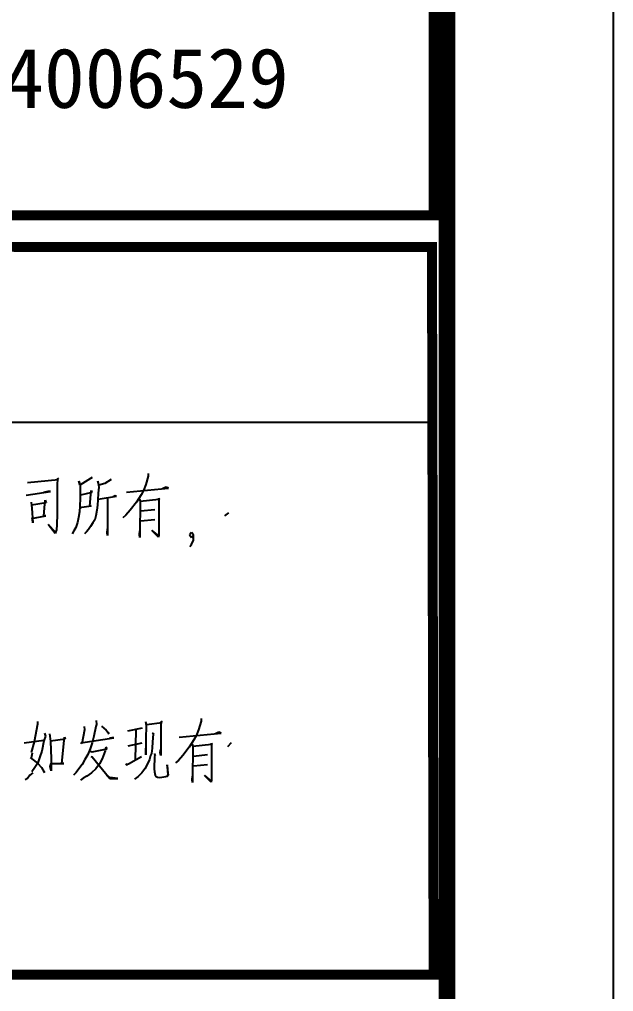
# Model space of a CAD drawing. Extents: x 12152 to 491505, y 111028 to 412681.
# Drawn here: x 83281 to 86846, y 353996 to 359829 of the extents above; entities that cross this region are included whole.
import ezdxf

# ---------------------------------------------------------------- set-up
doc = ezdxf.new("R2010")
doc.units = 0
doc.header["$LTSCALE"] = 1000
doc.header["$MEASUREMENT"] = 0
doc.layers.add('PUB_TITLE', color=4, linetype='Continuous')
doc.layers.add('TEL_TITLE', color=7, linetype='Continuous')
doc.styles.add('STYLE4', font='', dxfattribs={"width": 0.8})
doc.styles.get('STYLE4').set_extended_font_data('SimSun')

msp = doc.modelspace()

# ---------------------------------------------------------------- linework, layer by layer
at = {"color": 7}
msp.add_line((85845.9, 330534.9), (85845.9, 359655.2), dxfattribs=at)
at = {"layer": 'PUB_TITLE'}
for p, q in [((77366.5, 357412.1), (85766.5, 357412.1)), ((83328.4, 357050.2), (83514.6, 357068.3)), ((83509.8, 357077.4), (83507.4, 357032.1)), ((83514.6, 357068.3), (83509.8, 357077.4)), ((83708.1, 357074.4), (83642.8, 357035.1)), ((83717.8, 357080.4), (83708.1, 357074.4)), ((83831.5, 357068.3), (83792.8, 357044.1)), ((84054, 357089.5), (84039.5, 357038.1)), ((84054, 357104.6), (84054, 357089.5)), ((83507.4, 357032.1), (83507.4, 356862.7)), ((83638, 357059.3), (83645.2, 357035.1)), ((83642.8, 357035.1), (83638, 357059.3)), ((83645.2, 357035.1), (83645.2, 356956.5)), ((83751.7, 357059.3), (83756.5, 357023)), ((83756.5, 357035.1), (83751.7, 357059.3)), ((83756.5, 357023), (83754.1, 356986.7)), ((83792.8, 357044.1), (83756.5, 357035.1)), ((83923.4, 356992.7), (84175, 357016.9)), ((84039.5, 357038.1), (84025, 357001.8)), ((84160.5, 357023), (84141.1, 357013.9)), ((84175, 357016.9), (84160.5, 357023)), ((83321.1, 356974.6), (83466.2, 356995.8)), ((83451.7, 356995.8), (83425.1, 356989.7)), ((83466.2, 356995.8), (83451.7, 356995.8)), ((83645.2, 356956.5), (83642.8, 356908.1)), ((83715.4, 356989.7), (83647.7, 356974.6)), ((83703.3, 356908.1), (83710.6, 357001.8)), ((83710.6, 357001.8), (83715.4, 356989.7)), ((83751.7, 356947.4), (83749.3, 356914.1)), ((83754.1, 356986.7), (83751.7, 356947.4)), ((83754.1, 356950.4), (83862.9, 356968.6)), ((83809.7, 356956.5), (83809.7, 356732.7)), ((83855.7, 356971.6), (83843.6, 356965.5)), ((83862.9, 356968.6), (83855.7, 356971.6)), ((84010.5, 356977.6), (83983.9, 356932.3)), ((84000.8, 356950.4), (84005.7, 356938.3)), ((84005.7, 356938.3), (84116.9, 356950.4)), ((84025, 357001.8), (84010.5, 356977.6)), ((84116.9, 356956.5), (84121.8, 356950.4)), ((84116.9, 356950.4), (84116.9, 356956.5)), ((84121.8, 356950.4), (84116.9, 356947.4)), ((84116.9, 356947.4), (84116.9, 356735.7)), ((83351.1, 356933.4), (83355.9, 356897.1)), ((83442.1, 356929.2), (83352.6, 356914.1)), ((83355.9, 356897.1), (83360.7, 356809.4)), ((83427.5, 356850.6), (83434.8, 356944.4)), ((83434.8, 356944.4), (83442.1, 356929.2)), ((83642.8, 356908.1), (83640.4, 356874.8)), ((83650.1, 356899), (83654.9, 356902)), ((83654.9, 356902), (83710.6, 356911.1)), ((83710.6, 356911.1), (83703.3, 356908.1)), ((83749.3, 356914.1), (83744.4, 356883.9)), ((83983.9, 356932.3), (83945.2, 356883.9)), ((84005.7, 356938.3), (84003.2, 356738.8)), ((84092.7, 356886.9), (84008.1, 356877.8)), ((83352.6, 356835.5), (83439.6, 356850.6)), ((83360.7, 356809.4), (83358.3, 356830.6)), ((83439.6, 356850.6), (83427.5, 356850.6)), ((83507.4, 356862.7), (83504.9, 356796.2)), ((83635.6, 356841.6), (83628.3, 356811.3)), ((83640.4, 356874.8), (83635.6, 356841.6)), ((83739.6, 356850.6), (83732.3, 356826.4)), ((83744.4, 356883.9), (83739.6, 356850.6)), ((83918.6, 356853.7), (83901.6, 356838.5)), ((83945.2, 356883.9), (83918.6, 356853.7)), ((84008.1, 356820.4), (84092.7, 356829.5)), ((84535.4, 356868.8), (84511.2, 356850.6)), ((83454.1, 356799.2), (83495.3, 356753.9)), ((83495.3, 356744.8), (83454.1, 356799.2)), ((83504.9, 356796.2), (83502.5, 356766)), ((83618.6, 356781.1), (83606.5, 356759.9)), ((83628.3, 356811.3), (83618.6, 356781.1)), ((83708.1, 356787.1), (83696, 356769)), ((83720.2, 356808.3), (83708.1, 356787.1)), ((83732.3, 356826.4), (83720.2, 356808.3)), ((83807.3, 356747.8), (83809.7, 356772)), ((83497.7, 356750.9), (83495.3, 356744.8)), ((83502.5, 356766), (83497.7, 356750.9)), ((83606.5, 356759.9), (83596.9, 356741.8)), ((83683.9, 356753.9), (83671.8, 356741.8)), ((83696, 356769), (83683.9, 356753.9)), ((83809.7, 356732.7), (83807.3, 356747.8)), ((84000.8, 356738.8), (84003.2, 356759.9)), ((84003.2, 356720.6), (84000.8, 356738.8)), ((84003.2, 356738.8), (84003.2, 356720.6)), ((84075.8, 356762.9), (84114.5, 356729.7)), ((84114.5, 356723.6), (84075.8, 356762.9)), ((84116.9, 356735.7), (84114.5, 356723.6)), ((84312.9, 356750.9), (84300.8, 356735.7)), ((84300.8, 356735.7), (84312.9, 356720.6)), ((84325, 356735.7), (84312.9, 356750.9)), ((84312.9, 356720.6), (84325, 356735.7)), ((84325, 356705.5), (84325, 356735.7)), ((84303.2, 356666.2), (84312.9, 356678.3)), ((84312.9, 356678.3), (84325, 356705.5)), ((83388.3, 355615.9), (83388.3, 355600.8)), ((83741.4, 355621.9), (83743.9, 355597.7)), ((84036.5, 355615.9), (84041.4, 355594.7)), ((84043.8, 355597.7), (84138.1, 355609.8)), ((84130.9, 355618.9), (84128.5, 355603.8)), ((84128.5, 355603.8), (84128.5, 355452.6)), ((84138.1, 355609.8), (84130.9, 355618.9)), ((84370.3, 355618.9), (84355.8, 355567.5)), ((84370.3, 355634), (84370.3, 355618.9)), ((83388.3, 355600.8), (83368.9, 355494.9)), ((83431.8, 355546.3), (83436.7, 355528.2)), ((83671.3, 355567.5), (83654.4, 355482.8)), ((83668.9, 355585.6), (83671.3, 355567.5)), ((83739, 355585.6), (83726.9, 355528.2)), ((83743.9, 355597.7), (83739, 355585.6)), ((83772.9, 355588.7), (83801.9, 355564.5)), ((83801.9, 355564.5), (83811.6, 355552.4)), ((83811.6, 355552.4), (83816.4, 355543.3)), ((84017.2, 355576.6), (83930.1, 355558.4)), ((83978.5, 355564.5), (83976.1, 355386.1)), ((84041.4, 355594.7), (84039, 355510.1)), ((84077.7, 355549.4), (84087.3, 355540.3)), ((84239.7, 355522.1), (84491.3, 355546.3)), ((84355.8, 355567.5), (84341.3, 355531.2)), ((84476.8, 355552.4), (84457.4, 355543.3)), ((84491.3, 355546.3), (84476.8, 355552.4)), ((83308.4, 355488.9), (83427, 355504)), ((83368.9, 355494.9), (83352, 355431.4)), ((83427, 355501), (83414.9, 355437.5)), ((83436.7, 355528.2), (83427, 355501)), ((83460.8, 355543.3), (83468.1, 355498)), ((83555.2, 355510.1), (83468.1, 355498)), ((83468.1, 355498), (83470.5, 355392.1)), ((83535.8, 355364.9), (83550.3, 355522.1)), ((83550.3, 355522.1), (83555.2, 355510.1)), ((83649.5, 355488.9), (83847.9, 355519.1)), ((83654.4, 355482.8), (83649.5, 355488.9)), ((83717.2, 355488.9), (83705.1, 355452.6)), ((83726.9, 355528.2), (83717.2, 355488.9)), ((83835.8, 355519.1), (83821.3, 355516.1)), ((83847.9, 355519.1), (83835.8, 355519.1)), ((83932.5, 355470.7), (84017.2, 355488.9)), ((84039, 355510.1), (84039, 355416.3)), ((84080.1, 355494.9), (84077.7, 355455.6)), ((84082.5, 355540.3), (84080.1, 355494.9)), ((84087.3, 355540.3), (84082.5, 355540.3)), ((84326.8, 355507), (84300.2, 355461.7)), ((84341.3, 355531.2), (84326.8, 355507)), ((84551.8, 355488.9), (84530, 355464.7)), ((83414.9, 355437.5), (83402.8, 355404.2)), ((83705.1, 355452.6), (83690.6, 355419.3)), ((83705.1, 355437.5), (83717.2, 355434.5)), ((83717.2, 355434.5), (83806.7, 355452.6)), ((83794.6, 355440.5), (83777.7, 355392.1)), ((83799.5, 355461.7), (83794.6, 355440.5)), ((83806.7, 355452.6), (83799.5, 355461.7)), ((84039, 355431.4), (84039, 355455.6)), ((84039, 355416.3), (84039, 355431.4)), ((84077.7, 355455.6), (84072.8, 355425.4)), ((84126, 355431.4), (84128.5, 355449.6)), ((84128.5, 355413.3), (84126, 355431.4)), ((84128.5, 355452.6), (84128.5, 355413.3)), ((84300.2, 355461.7), (84261.5, 355413.3)), ((84317.1, 355479.8), (84322, 355467.7)), ((84322, 355467.7), (84319.5, 355268.2)), ((84322, 355467.7), (84433.2, 355479.8)), ((84433.2, 355485.9), (84438.1, 355479.8)), ((84433.2, 355479.8), (84433.2, 355485.9)), ((84438.1, 355479.8), (84433.2, 355476.8)), ((84433.2, 355476.8), (84433.2, 355265.1)), ((83344.7, 355401.2), (83364.1, 355386.1)), ((83357.8, 355426.5), (83350.5, 355396.3)), ((83364.1, 355386.1), (83390.7, 355364.9)), ((83393.1, 355374), (83388.3, 355364.9)), ((83402.8, 355404.2), (83393.1, 355374)), ((83470.5, 355392.1), (83470.5, 355319.6)), ((83673.7, 355389.1), (83656.8, 355358.9)), ((83690.6, 355419.3), (83673.7, 355389.1)), ((83710, 355407.3), (83717.2, 355404.2)), ((83717.2, 355404.2), (83823.7, 355274.2)), ((83777.7, 355392.1), (83760.8, 355361.9)), ((83934.9, 355361.9), (84012.3, 355407.3)), ((84060.7, 355389.1), (84048.6, 355361.9)), ((84068, 355413.3), (84060.7, 355389.1)), ((84072.8, 355425.4), (84068, 355413.3)), ((84089.8, 355425.4), (84094.6, 355413.3)), ((84092.2, 355407.3), (84089.8, 355331.7)), ((84094.6, 355413.3), (84092.2, 355407.3)), ((84234.9, 355383.1), (84218, 355367.9)), ((84261.5, 355413.3), (84234.9, 355383.1)), ((84409, 355416.3), (84324.4, 355407.3)), ((83373.8, 355340.7), (83354.4, 355313.5)), ((83388.3, 355364.9), (83373.8, 355340.7)), ((83390.7, 355364.9), (83412.5, 355340.7)), ((83412.5, 355340.7), (83422.1, 355325.6)), ((83422.1, 355325.6), (83431.8, 355310.5)), ((83465.7, 355346.8), (83470.5, 355364.9)), ((83470.5, 355319.6), (83465.7, 355346.8)), ((83470.5, 355364.9), (83547.9, 355364.9)), ((83547.9, 355364.9), (83535.8, 355364.9)), ((83637.4, 355331.7), (83620.5, 355310.5)), ((83656.8, 355358.9), (83637.4, 355331.7)), ((83739, 355331.7), (83712.4, 355307.5)), ((83760.8, 355361.9), (83739, 355331.7)), ((83918, 355361.9), (83927.7, 355355.8)), ((83927.7, 355355.8), (83934.9, 355361.9)), ((84034.1, 355331.7), (84014.8, 355307.5)), ((84048.6, 355361.9), (84034.1, 355331.7)), ((84089.8, 355331.7), (84092.2, 355313.5)), ((84092.2, 355313.5), (84094.6, 355295.4)), ((84167.2, 355355.8), (84172, 355295.4)), ((84174.4, 355295.4), (84167.2, 355355.8)), ((84324.4, 355349.8), (84409, 355358.9)), ((83328.7, 355275.3), (83314.2, 355266.2)), ((83343.2, 355293.5), (83328.7, 355275.3)), ((83360.2, 355308.6), (83343.2, 355293.5)), ((83620.5, 355310.5), (83606, 355295.4)), ((83664, 355277.2), (83647.1, 355265.1)), ((83685.8, 355289.3), (83664, 355277.2)), ((83712.4, 355307.5), (83685.8, 355289.3)), ((83823.7, 355280.3), (83804.3, 355295.4)), ((83872.1, 355274.2), (83823.7, 355280.3)), ((83823.7, 355274.2), (83872.1, 355274.2)), ((83993, 355286.3), (83971.2, 355271.2)), ((84014.8, 355307.5), (83993, 355286.3)), ((84094.6, 355295.4), (84101.8, 355286.3)), ((84101.8, 355286.3), (84109.1, 355283.3)), ((84109.1, 355283.3), (84123.6, 355280.3)), ((84123.6, 355280.3), (84159.9, 355286.3)), ((84159.9, 355286.3), (84169.6, 355289.3)), ((84172, 355295.4), (84167.2, 355289.3)), ((84169.6, 355289.3), (84174.4, 355295.4)), ((84317.1, 355268.2), (84319.5, 355289.3)), ((84319.5, 355250), (84317.1, 355268.2)), ((84319.5, 355268.2), (84319.5, 355250)), ((84392.1, 355292.4), (84430.8, 355259.1)), ((84430.8, 355253), (84392.1, 355292.4)), ((84433.2, 355265.1), (84430.8, 355253))]:
    msp.add_line(p, q, dxfattribs=at)
at = {"layer": 'PUB_TITLE', "const_width": 60}
for points in [[(77366.5, 358653.4), (85766.5, 358653.4), (85766.5, 365352.4), (77366.5, 365352.4)], [(85766.5, 354097.9), (85756.2, 358464.2), (77373.1, 358466.4), (77366.5, 354097.9)]]:
    msp.add_lwpolyline(points, close=True, dxfattribs=at)
at = {"layer": 'TEL_TITLE'}
msp.add_lwpolyline([(12545.9, 329534.9), (86845.9, 329534.9), (86845.9, 371534.9), (12545.9, 371534.9)], close=True, dxfattribs=at)
at = {"layer": 'TEL_TITLE', "const_width": 100}
msp.add_lwpolyline([(15045.9, 330534.9), (85845.9, 330534.9), (85845.9, 370534.9), (15045.9, 370534.9)], close=True, dxfattribs=at)

# ---------------------------------------------------------------- texts
at = {"layer": 'PUB_TITLE', "style": 'STYLE4', "width": 1}
msp.add_text('资质证书编号：乙级 A234006529', height=360, dxfattribs=at).set_placement((77784.2, 359298.6))

doc.saveas('drawing.dxf')
